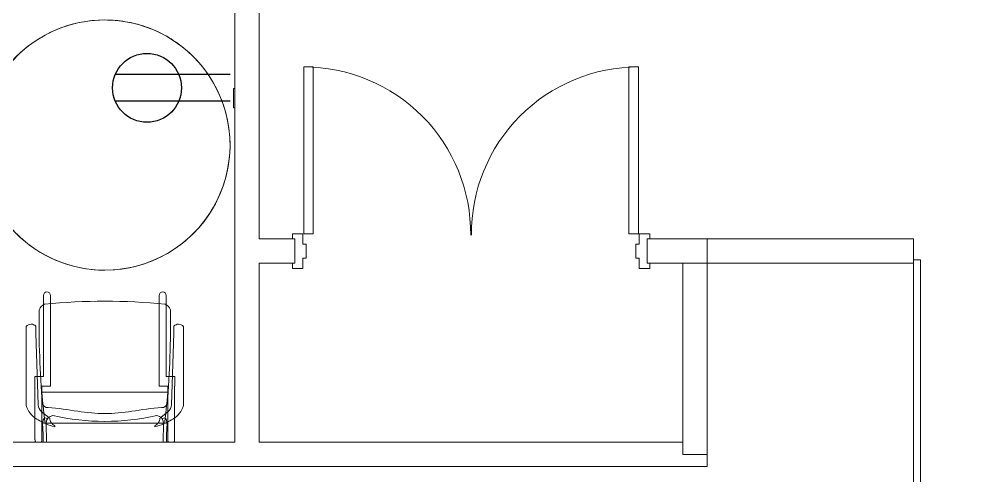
# Model space of a CAD drawing. Header units: inches. Extents: x 4757 to 6765, y 9919 to 10946.
# Drawn here: x 5495.9 to 5635, y 10428 to 10493.6 of the extents above; entities that cross this region are included whole.
import ezdxf

# ---------------------------------------------------------------- set-up
doc = ezdxf.new("R2010")
doc.units = ezdxf.units.IN
doc.header["$MEASUREMENT"] = 0
for name, color, linetype, lineweight in [('A-ANNO-NOTE', 7, 'Continuous', 9), ('A-DOOR', 31, 'Continuous', 13), ('A-WALL', 113, 'Continuous', 13), ('E-ELEC-FIXT', 91, 'Continuous', 9), ('I-FURN', 30, 'Continuous', 9), ('I-WALL', 2, 'Continuous', 9)]:
    doc.layers.add(name, color=color, linetype=linetype, lineweight=lineweight)

# ---------------------------------------------------------------- blocks, each defined once
blk = doc.blocks.new('Door - Glass Double - Full Rail - Long Pull-7114227-Level XX  POWER _ SIGNAL')
at = {"layer": 'A-DOOR', "lineweight": 20}
for p, q in [((-36, 37.26), (-35, 37.26)), ((-36, 1.75), (-36, 37.26)), ((-35, 37.26), (-35, 1.26)), ((35, 37.26), (35, 1.26)), ((36, 37.26), (35, 37.26)), ((36, 1.75), (36, 37.26)), ((-35, 1.26), (-36, 1.26)), ((35, 1.26), (36, 1.26))]:
    blk.add_line(p, q, dxfattribs=at)
at = {"layer": 'A-DOOR', "lineweight": 9}
for centre, start, end in [((-36, 1.26), 359.5, 90), ((36, 1.26), 90, 180.5)]:
    blk.add_arc(centre, 36, start, end, dxfattribs=at)
blk = doc.blocks.new('F - CONF TABLE _ROUND-4 CHAIRS_ - Lam 30Dia Single-Column Base-V41-Level XX  POWER _ SIGNAL')
at = {"layer": 'I-FURN'}
for start, end in [(360, 180), (360, 180), (28.4211, 180), (18.9474, 28.4211), (0, 18.9474), (180, 360), (180, 360), (180, 322.1053), (350.5263, 0), (341.0526, 350.5263), (331.5789, 341.0526), (322.1053, 331.5789)]:
    blk.add_arc((-17.69, 2.75), 18, start, end, dxfattribs=at)
blk = doc.blocks.new('F-Haworth_Chair_X99-Seminar - X99 Seminar Chair with Glides-V43-Level XX  POWER _ SIGNAL')
at = {"layer": 'I-FURN'}
for p, q in [((-10.04, 10.02), (-10.04, 6.81)), ((-9.04, 7.4), (-9.04, 10.02)), ((-8.42, 7.57), (-8.37, 10.34)), ((-8.37, 10.34), (-8.42, 7.57)), ((8.37, 10.34), (8.42, 7.57)), ((8.42, 7.57), (8.37, 10.34)), ((9.04, 10.02), (9.04, 7.4)), ((10.04, 6.81), (10.04, 10.02)), ((-9.04, 5.99), (-9.04, 7.4)), ((-8.62, 7.42), (-8.68, 6.87)), ((-8.6, 7.6), (-8.62, 7.43)), ((-8.49, 7.6), (-8.56, 7.6)), ((-7.65, 7.6), (-8.4, 7.6)), ((3.58, 7.6), (-7.65, 7.6)), ((-7.18, 7.99), (-7.21, 8.13)), ((7.65, 7.6), (3.58, 7.6)), ((7.21, 8.13), (7.18, 7.99)), ((8.4, 7.6), (7.65, 7.6)), ((8.56, 7.6), (8.49, 7.6)), ((8.62, 7.43), (8.6, 7.6)), ((8.68, 6.87), (8.62, 7.42)), ((9.04, 7.4), (9.04, 5.99)), ((-10.04, 6.81), (-10.04, 5)), ((-9.13, 5.92), (-8.07, 6.77)), ((-9.04, 3.62), (-9.04, 5.99)), ((-8.75, 6.22), (-8.88, 4.99)), ((-8.68, 6.87), (-8.75, 6.22)), ((-8.61, 6.81), (-8.23, 6.95)), ((-8.03, 6.81), (-7.95, 6.87)), ((7.95, 6.87), (8.03, 6.81)), ((8.07, 6.77), (9.13, 5.92)), ((8.23, 6.95), (8.61, 6.81)), ((8.75, 6.22), (8.68, 6.87)), ((8.88, 4.99), (8.75, 6.22)), ((9.04, 5.99), (9.04, 3.62)), ((10.04, 5), (10.04, 6.81)), ((-11.32, 5.06), (-11.32, -5.48)), ((-10.04, 4.97), (-10.04, 2.27)), ((-9.92, -5.36), (-9.57, 4.97)), ((-8.9, 4.8), (-9.07, 3.2)), ((-8.88, 4.97), (-8.89, 4.91)), ((8.89, 4.91), (8.88, 4.97)), ((9.07, 3.2), (8.9, 4.8)), ((9.57, 4.97), (9.92, -5.36)), ((10.04, 2.27), (10.04, 4.97)), ((11.32, -5.48), (11.32, 5.06)), ((-9.07, 3.2), (-9.07, 3.12)), ((-9.07, 3.12), (9.07, 3.12)), ((-9.04, 3.43), (-9.04, 3.62)), ((-9.04, 3.12), (-9.04, 3.43)), ((-9.04, 2.27), (-9.04, 3.12)), ((9.04, 3.62), (9.04, 3.43)), ((9.04, 3.43), (9.04, 3.12)), ((9.04, 3.12), (9.04, 2.27)), ((9.07, 3.12), (9.07, 3.2)), ((-10.04, 2.27), (-10.07, 2.27)), ((-10.07, 2.27), (-10.07, 0.89)), ((-7.83, 2.27), (-9.04, 2.27)), ((-7.83, -9.57), (-7.83, 2.27)), ((9.04, 2.27), (7.83, 2.27)), ((7.83, 2.27), (7.83, -9.57)), ((10.07, 2.27), (10.04, 2.27)), ((10.07, 0.89), (10.07, 2.27)), ((-10.07, 0.89), (-9.71, 0.89)), ((-9.71, 0.89), (-9.2, 0.89)), ((-9.2, 0.89), (-8.82, 0.89)), ((-8.82, 0.89), (-8.82, -9.44)), ((8.82, 0.89), (9.2, 0.89)), ((8.82, -9.44), (8.82, 0.89)), ((9.2, 0.89), (9.71, 0.89)), ((9.71, 0.89), (10.07, 0.89)), ((-11.32, -5.48), (-11.3, -6.32)), ((-9.92, -6.36), (-9.92, -5.36)), ((9.92, -5.36), (9.92, -6.36)), ((11.3, -6.32), (11.32, -5.48)), ((-8.82, -9.44), (-8.82, -10.78)), ((-7.83, -10.78), (-7.83, -9.57)), ((7.83, -9.57), (7.83, -10.78)), ((8.82, -10.78), (8.82, -9.44))]:
    blk.add_line(p, q, dxfattribs=at)
for centre, radius, start, end in [((-9.54, 10.02), 0.498, 139.0436, 180), ((-9.54, 10.02), 0.498, 360, 40.9564), ((-36.06, 10.03), 27.2, 355.9857, 0.663), ((36.06, 10.03), 27.2, 179.337, 184.0143), ((9.54, 10.02), 0.498, 139.0436, 180), ((9.54, 10.02), 0.498, 360, 40.9564), ((-7.87, 3.92), 3.63, 121.9522, 161.8211), ((-4.71, -1.15), 9.61, 116.0036, 121.9522), ((-5.2, 7.86), 3.74, 175.9857, 189.9064), ((-4.71, -1.15), 9.61, 113.5094, 116.0036), ((-8.28, 7.33), 0.613, 189.9064, 237.4573), ((-4.71, -1.15), 9.61, 112.927, 113.3607), ((-4.71, -1.15), 9.61, 105.0666, 112.7369), ((-7.37, 7.55), 1.05, 178.8214, 214.7998), ((-7.37, 7.55), 1.05, 178.8214, 264.0446), ((-6.55, 6.76), 1.38, 147.5752, 174.9122), ((-6.55, 6.76), 1.38, 117.0503, 145.9813), ((0, -26.49), 33.83, 77.2285, 102.7715), ((6.55, 6.76), 1.38, 34.0187, 62.9497), ((4.71, -1.15), 9.61, 67.2631, 74.9334), ((7.37, 7.55), 1.05, 275.9554, 1.1786), ((6.55, 6.76), 1.38, 5.0878, 32.4248), ((7.37, 7.55), 1.05, 325.2002, 1.1786), ((4.71, -1.15), 9.61, 66.6393, 67.073), ((4.71, -1.15), 9.61, 63.9964, 66.4906), ((8.28, 7.33), 0.613, 302.5427, 350.0936), ((5.2, 7.86), 3.74, 350.0936, 4.0143), ((4.71, -1.15), 9.61, 58.0478, 63.9964), ((7.87, 3.92), 3.63, 18.1789, 58.0478), ((-8.18, 4.9), 1.39, 132.8922, 177.1987), ((-11.32, 48.08), 42.84, 274.2301, 280.0233), ((0, -15.97), 22.19, 79.9767, 100.0233), ((11.32, 48.08), 42.84, 259.9767, 265.7699), ((8.18, 4.9), 1.39, 2.8013, 47.1078), ((144.06, -7.32), 153.52, 175.4787, 180.5251), ((-8.24, 4.59), 0.763, 84.2338, 165.7662), ((8.24, 4.59), 0.763, 14.2338, 95.7662), ((-144.06, -7.32), 153.52, 359.4749, 4.5213), ((-10.58, -5.68), 0.956, 221.8901, 314.1099), ((10.58, -5.68), 0.956, 225.8901, 318.1099), ((-8.21, -8.28), 1.31, 200.0433, 249.9567), ((0, 75.01), 84.96, 264.1475, 275.8525), ((8.21, -8.28), 1.31, 290.0433, 339.9567), ((-8.32, -10.78), 0.495, 180, 360), ((8.32, -10.78), 0.495, 180, 360)]:
    blk.add_arc(centre, radius, start, end, dxfattribs=at)
blk = doc.blocks.new('PS - Power Device _Wall Base_ - Duplex-4862727-Level XX  POWER _ SIGNAL')
at = {"layer": 'E-ELEC-FIXT'}
for p, q in [((6513.48, 10272.41), (6513.48, 10275.16)), ((6513.67, 10275.16), (6513.48, 10275.16)), ((6513.48, 10272.41), (6513.67, 10272.41))]:
    blk.add_line(p, q, dxfattribs=at)
blk = doc.blocks.new('Door - Double - Solid 48_-8419409-Level XX  POWER _ SIGNAL')
at = {"layer": 'A-DOOR'}
for p, q in [((-26.06, 26.59), (-24.69, 26.59)), ((-26.06, 2.59), (-26.06, 26.59)), ((-24.69, 26.59), (-24.69, 2.59)), ((20.68, 26.59), (20.68, 2.59)), ((22.05, 26.59), (20.68, 26.59)), ((22.05, 2.59), (22.05, 26.59)), ((-24.69, 2.59), (-26.06, 2.59)), ((20.68, 2.59), (22.05, 2.59))]:
    blk.add_line(p, q, dxfattribs=at)
at = {"layer": 'A-DOOR', "lineweight": 9}
for p, q in [((-27.69, 2.59), (-27.69, 1.84)), ((-26.19, 2.59), (-27.69, 2.59)), ((-26.19, 1.09), (-26.19, 2.59)), ((23.68, 2.59), (22.18, 2.59)), ((22.18, 2.59), (22.18, 1.09)), ((23.68, 1.84), (23.68, 2.59)), ((-25.69, 1.09), (-26.19, 1.09)), ((-25.69, -0.91), (-25.69, 1.09)), ((22.18, 1.09), (21.68, 1.09)), ((21.68, 1.09), (21.68, -0.91)), ((-26.19, -2.41), (-26.19, -0.91)), ((-26.19, -0.91), (-25.69, -0.91)), ((21.68, -0.91), (22.18, -0.91)), ((22.18, -0.91), (22.18, -2.41)), ((-27.69, -1.66), (-27.69, -2.41)), ((-27.69, -2.41), (-26.19, -2.41)), ((22.18, -2.41), (23.68, -2.41)), ((23.68, -2.41), (23.68, -1.66))]:
    blk.add_line(p, q, dxfattribs=at)
for centre, start, end in [((-26.06, 2.59), 359.5, 90), ((22.05, 2.59), 90, 180.5)]:
    blk.add_arc(centre, 24, start, end, dxfattribs=at)

msp = doc.modelspace()

# ---------------------------------------------------------------- linework, layer by layer
at = {"layer": 'A-ANNO-NOTE', "lineweight": 30}
for p, q in [((5526.2, 10485.7), (5509.67, 10485.7)), ((5526.2, 10485.7), (5509.67, 10485.7)), ((5526.2, 10485.7), (5509.67, 10485.7)), ((5526.2, 10481.87), (5509.67, 10481.87)), ((5526.2, 10481.87), (5509.67, 10481.87)), ((5526.2, 10481.87), (5509.67, 10481.87)), ((5526.2, 10481.87), (5509.67, 10481.87)), ((5526.2, 10481.87), (5509.67, 10481.87)), ((5526.2, 10481.87), (5509.67, 10481.87))]:
    msp.add_line(p, q, dxfattribs=at)
msp.add_circle((5514.24, 10483.78), 4.95, dxfattribs=at)
msp.add_circle((5514.24, 10483.78), 4.95, dxfattribs=at)
msp.add_circle((5514.24, 10483.78), 4.95, dxfattribs=at)
at = {"layer": 'A-WALL'}
for p, q in [((5624.42, 10462.04), (5594.79, 10462.04)), ((5594.79, 10462.04), (5594.79, 10458.54)), ((5594.79, 10458.54), (5624.42, 10458.54))]:
    msp.add_line(p, q, dxfattribs=at)
at = {"layer": 'I-WALL', "lineweight": 13}
for p, q in [((5530.35, 10462.04), (5530.35, 10578.19)), ((5526.85, 10577.69), (5526.85, 10432.79)), ((5535.51, 10462.04), (5530.35, 10462.04)), ((5535.51, 10458.54), (5535.51, 10462.04)), ((5594.79, 10462.04), (5586.13, 10462.04)), ((5586.13, 10462.04), (5586.13, 10458.54)), ((5624.42, 10458.54), (5624.42, 10462.04)), ((5530.35, 10432.79), (5530.35, 10458.54)), ((5530.35, 10458.54), (5535.51, 10458.54)), ((5586.13, 10458.54), (5594.79, 10458.54)), ((5591.29, 10458.54), (5591.29, 10431.04)), ((5594.79, 10429.29), (5594.79, 10458.54)), ((5526.85, 10432.79), (5414.18, 10432.79)), ((5591.29, 10432.79), (5530.35, 10432.79)), ((5591.29, 10431.04), (5594.79, 10431.04)), ((5197.91, 10429.29), (5594.79, 10429.29))]:
    msp.add_line(p, q, dxfattribs=at)
at = {"layer": 'I-WALL'}
msp.add_line((5594.79, 10462.04), (5594.79, 10462.04), dxfattribs=at)

# ---------------------------------------------------------------- block references
at = {"layer": 'A-DOOR'}
msp.add_blockref('Door - Double - Solid 48_-8419409-Level XX  POWER _ SIGNAL', (5562.83, 10460.2), dxfattribs=at)
at = {"layer": 'A-DOOR', "rotation": 180}
msp.add_blockref('Door - Glass Double - Full Rail - Long Pull-7114227-Level XX  POWER _ SIGNAL', (5660.42, 10460.29), dxfattribs=at)
at = {"layer": 'E-ELEC-FIXT'}
msp.add_blockref('PS - Power Device _Wall Base_ - Duplex-4862727-Level XX  POWER _ SIGNAL', (-986.82, 208.5), dxfattribs=at)
at = {"layer": 'I-FURN'}
for name, p, rotation in [('F - CONF TABLE _ROUND-4 CHAIRS_ - Lam 30Dia Single-Column Base-V41-Level XX  POWER _ SIGNAL', (5510.92, 10493.23), 89.99999999999669), ('F-Haworth_Chair_X99-Seminar - X99 Seminar Chair with Glides-V43-Level XX  POWER _ SIGNAL', (5508.17, 10443.13), 180)]:
    msp.add_blockref(name, p, dxfattribs=dict(at, rotation=rotation))

doc.saveas('drawing.dxf')
